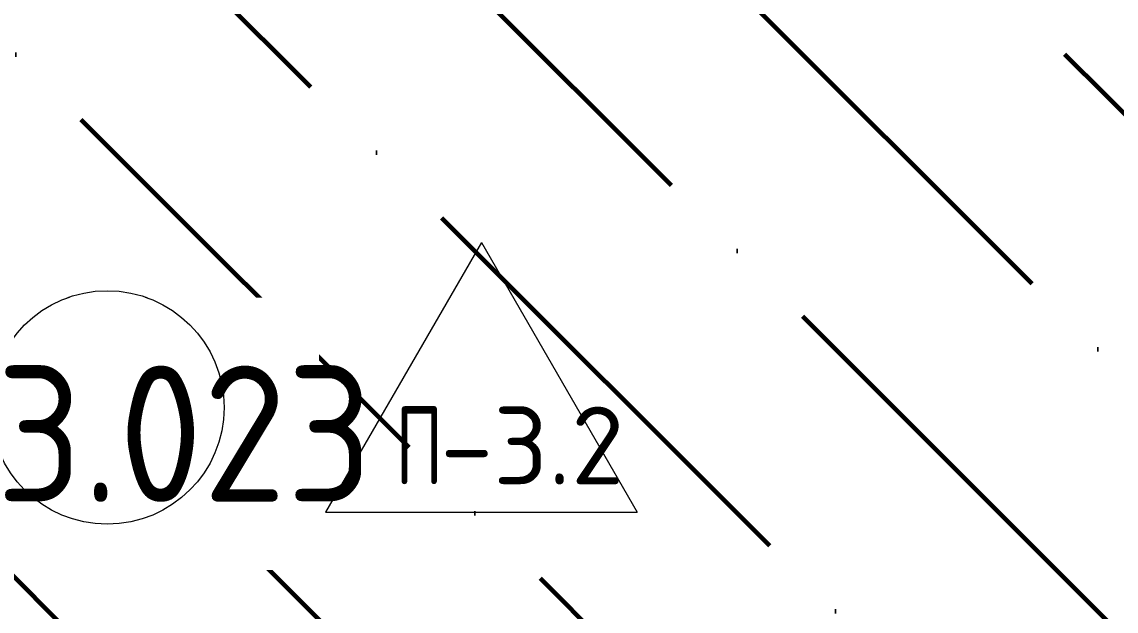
# Model space of a CAD drawing. Header units: millimetres. Extents: x -68946 to 288321, y -402657 to 324925.
# Drawn here: x 121923 to 124733, y -221671 to -220157 of the extents above; entities that cross this region are included whole.
import ezdxf

# ---------------------------------------------------------------- set-up
doc = ezdxf.new("R2010")
doc.units = ezdxf.units.MM
for name, color, linetype, lineweight in [('3.4) ПТ-2.15    4 вып', 200, 'Continuous', 60), ('A-AREA-____-IDEN', 250, 'Continuous', 9), ('A-FLOR-____-IDEN', 11, 'Continuous', 9)]:
    doc.layers.add(name, color=color, linetype=linetype, lineweight=lineweight)
doc.styles.add('ISOCPEUR_1', font='isocpeur.ttf', dxfattribs={"width": 0.9, "height": 250})
doc.styles.add('ISOCPEUR_2', font='isocpeur.ttf', dxfattribs={"height": 160})

# ---------------------------------------------------------------- blocks, each defined once
blk = doc.blocks.new('AAR_СКБ_Марка_Помещения_мал - Номер-28977439-АР1_Маркировочный план 3 этажа секция 2_3')
at = {"layer": 'A-AREA-____-IDEN'}
blk.add_circle((-0.028, 0), 3, dxfattribs=at)
blk = doc.blocks.new('AAR_СКБ_Марка_Перекрытия - Марка пола-17325028-АР1_Маркировочный план 3 этажа секция 2_3')
at = {"layer": 'A-FLOR-____-IDEN'}
for p, q in [((0, 6.932), (-4.002, 0)), ((0, 6.932), (4.002, 0)), ((-4.002, 0), (4.002, 0))]:
    blk.add_line(p, q, dxfattribs=at)

msp = doc.modelspace()

# ---------------------------------------------------------------- hatches: boundary and pattern name
at = {"layer": '3.4) ПТ-2.15    4 вып'}
h = msp.add_hatch(dxfattribs=at)
h.set_pattern_fill('ANSI36', color=256, scale=150, angle=90)
h.paths.add_polyline_path([(136922.9066, -218780.9286), (97552.9057, -218780.9286), (97552.9057, -222580.9286), (118362.9063, -222580.9286), (118362.9063, -222130.9056), (121722.9057, -222130.9056), (121722.9057, -222580.9286), (124552.9057, -222580.9286), (124552.9057, -222130.9883), (129331.7151, -222130.9883), (129331.7151, -222580.9286), (136922.9066, -222580.9286)])

# ---------------------------------------------------------------- block references
at = {"layer": 'A-FLOR-____-IDEN', "xscale": 99.99999999999993, "yscale": 99.99999999999993, "zscale": 99.99999999999993}
msp.add_blockref('AAR_СКБ_Марка_Перекрытия - Марка пола-17325028-АР1_Маркировочный план 3 этажа секция 2_3', (123103.107, -221416.7719), dxfattribs=at)

# ---------------------------------------------------------------- texts
at = {"layer": 'A-FLOR-____-IDEN', "char_height": 200, "attachment_point": 1, "style": 'ISOCPEUR_2'}
for s, insert, width in [('\\fISOCPEUR|b0|i0|c204|p34|;\\W.7;П', (122881.7721, -221145.3861), 140.295312), ('-3.2', (122997.5273, -221145.3861), 420.885937)]:
    msp.add_mtext(s, dxfattribs=dict(at, insert=insert, width=width))

# ---------------------------------------------------------------- next in the draw order: texts
at = {"layer": 'A-AREA-____-IDEN', "insert": (121857.493, -221040.0198), "char_height": 350, "width": 654.177, "attachment_point": 1, "style": 'ISOCPEUR_1', "bg_fill": 3, "box_fill_scale": 1.5, "bg_fill_color": 256, "bg_fill_transparency": 0}
msp.add_mtext('3.023', dxfattribs=at)

# ---------------------------------------------------------------- next in the draw order: block references
at = {"layer": 'A-AREA-____-IDEN', "xscale": 99.99999999999993, "yscale": 99.99999999999993, "zscale": 99.99999999999993}
msp.add_blockref('AAR_СКБ_Марка_Помещения_мал - Номер-28977439-АР1_Маркировочный план 3 этажа секция 2_3', (122145.3934, -221147.5053), dxfattribs=at)

doc.saveas('drawing.dxf')
